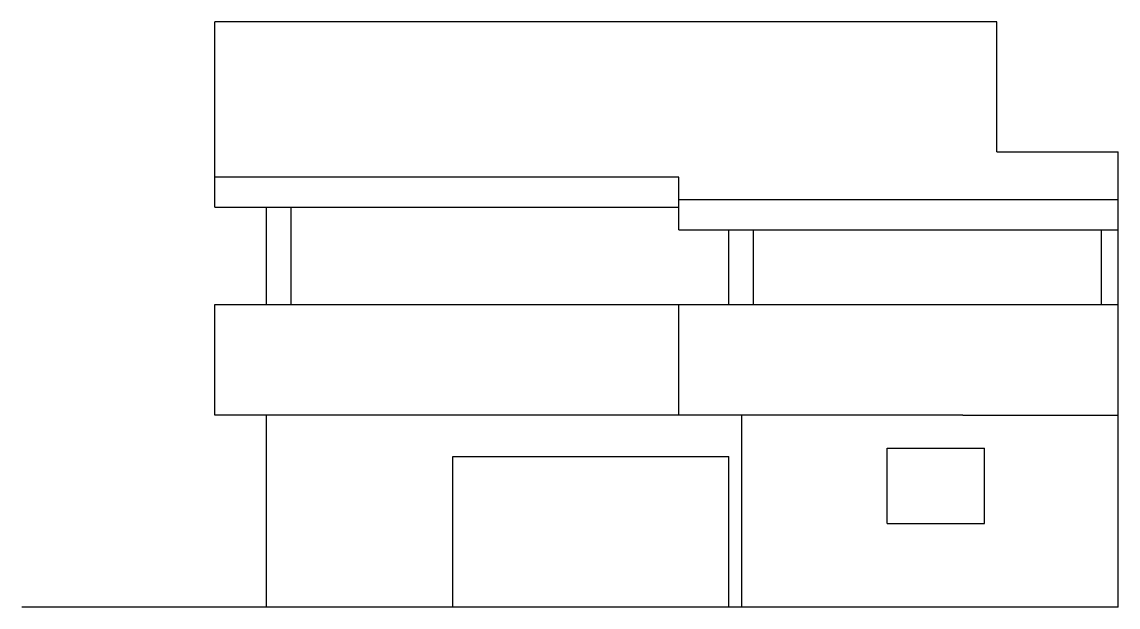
# Model space of a CAD drawing. Header units: inches. Extents: x 0.1 to 14.7, y 0.1 to 7.9.
import ezdxf

# ---------------------------------------------------------------- set-up
doc = ezdxf.new("R2010")
doc.units = ezdxf.units.IN
doc.header["$MEASUREMENT"] = 0

msp = doc.modelspace()

# ---------------------------------------------------------------- linework, layer by layer
at = {"flags": 128}
for points in [[(13.084, 7.886), (2.702, 7.886)], [(2.702, 5.426), (2.702, 7.886)], [(13.084, 6.161), (13.084, 7.886)], [(13.084, 6.161), (14.696, 6.161)], [(14.696, 0.116), (14.696, 6.161)], [(14.696, 0.116), (14.696, 6.161)], [(8.862, 5.826), (2.702, 5.826)], [(8.862, 5.426), (8.862, 5.826)], [(2.702, 5.426), (8.862, 5.426)], [(3.386, 4.136), (3.386, 5.426)], [(3.716, 4.136), (3.716, 5.426)], [(14.696, 5.526), (8.862, 5.526)], [(8.862, 5.126), (8.862, 5.426)], [(8.862, 5.126), (14.696, 5.126)], [(9.526, 4.136), (9.526, 5.126)], [(9.856, 4.136), (9.856, 5.126)], [(14.476, 4.136), (14.476, 5.126)], [(2.702, 4.136), (14.696, 4.136)], [(2.702, 2.666), (2.702, 4.136)], [(8.862, 2.666), (8.862, 4.136)], [(12.636, 2.666), (2.702, 2.666)], [(3.386, 0.116), (3.386, 2.666)], [(9.701, 0.116), (9.701, 2.666)], [(12.636, 2.666), (14.696, 2.666)], [(11.631, 1.226), (11.631, 2.226)], [(11.631, 2.226), (12.921, 2.226)], [(12.921, 1.226), (12.921, 2.226)], [(5.861, 0.116), (5.861, 2.116)], [(5.861, 2.116), (9.526, 2.116)], [(9.526, 0.116), (9.526, 2.116)], [(11.631, 1.226), (12.921, 1.226)], [(12.286, 0.116), (0.139, 0.116)], [(14.696, 0.116), (12.286, 0.116)]]:
    msp.add_lwpolyline(points, dxfattribs=at)

doc.saveas('drawing.dxf')
